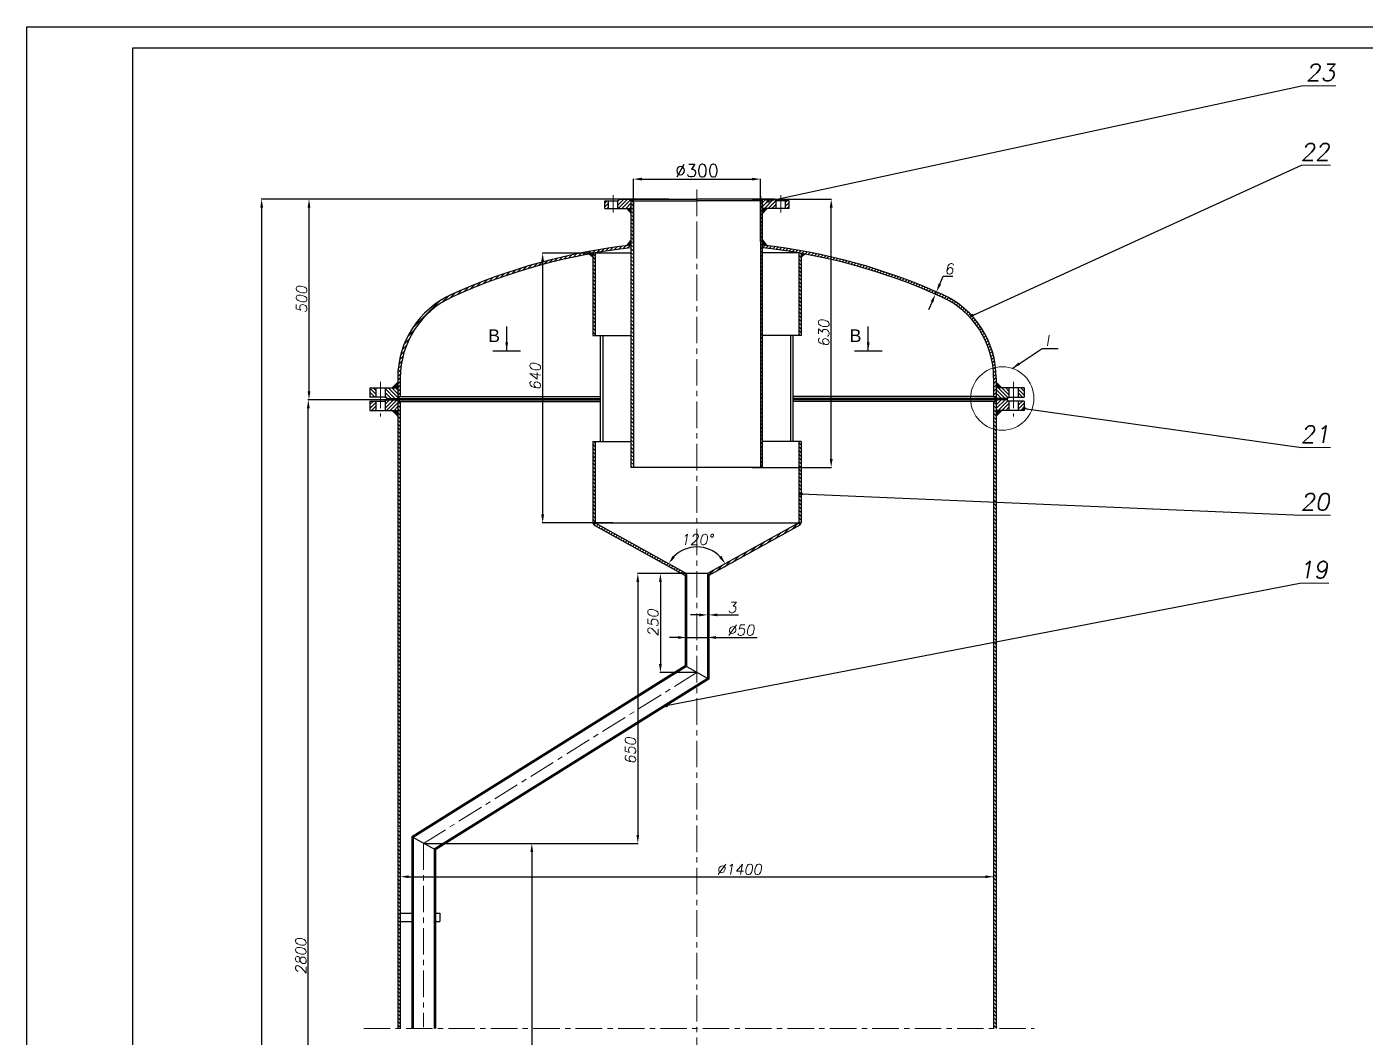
# Model space of a CAD drawing. Header units: inches. Extents: x 41 to 5981, y 0 to 8400.
# Drawn here: x 41 to 3199, y 6017 to 8400 of the extents above; entities that cross this region are included whole.
import ezdxf

# ---------------------------------------------------------------- set-up
doc = ezdxf.new("R2010")
doc.units = ezdxf.units.IN
doc.header["$LTSCALE"] = 50
doc.header["$MEASUREMENT"] = 0
doc.linetypes.add('CENTER', pattern=[2, 1.25, -0.25, 0.25, -0.25])
doc.layers.get('0').update_dxf_attribs({"plot": 0})
for name, color, linetype, lineweight in [('Dam', 2, 'Continuous', 30), ('kthuoc', 3, 'Continuous', 13), ('manh', 4, 'Continuous', 13), ('Tam', 1, 'CENTER', 13)]:
    doc.layers.add(name, color=color, linetype=linetype, lineweight=lineweight)
doc.styles.add('chu2.5', font='txt.shx', dxfattribs={"oblique": 10, "height": 25})
doc.styles.add('text 3mm', font='txt.shx', dxfattribs={"height": 30})
doc.dimstyles.new('kichthuoc2.5', dxfattribs={"dimtxt": 25, "dimasz": 20, "dimexe": 1, "dimexo": 0, "dimgap": 5, "dimtad": 1, "dimtoh": 1, "dimdec": 0, "dimzin": 0, "dimdsep": 46, "dimtxsty": 'chu2.5', "dimcen": 5, "dimclrd": 256, "dimclre": 256, "dimclrt": 256, "dimadec": 0, "dimazin": 0, "dimtfac": 1, "dimtdec": 0, "dimtmove": 0, "dimatfit": 0, "dimfxl": 0, "dimtolj": 1, "dimtzin": 0, "dimarcsym": 0})
doc.dimstyles.new('kt 3mm', dxfattribs={"dimtxt": 30, "dimasz": 20, "dimexe": 1, "dimexo": 0, "dimgap": 5, "dimtad": 1, "dimdec": 0, "dimzin": 0, "dimdsep": 46, "dimtxsty": 'text 3mm', "dimcen": 5, "dimclrd": 256, "dimclre": 256, "dimclrt": 256, "dimadec": 0, "dimazin": 0, "dimtfac": 1, "dimtdec": 0, "dimtmove": 0, "dimatfit": 0, "dimfxl": 0, "dimtolj": 1, "dimtzin": 0, "dimarcsym": 0})
pattern_1 = [(135, (-4141.715, 271.374), (-4.4194174, -4.4194174), [])]
pattern_2 = [(45, (-4141.715, 271.374), (-4.4194174, 4.4194174), [])]
pattern_3 = [(45, (-4141.715, 333.4055), (-4.4194174, 4.4194174), [])]
pattern_4 = [(135, (0, 271.374), (-4.4194174, -4.4194174), [])]

# ---------------------------------------------------------------- blocks, each defined once
blk = doc.blocks.new('*D22')
at = {"layer": 'DEFPOINTS', "color": 0}
for p in [(1597.7, 6959.6), (1647.7, 6959.6), (1647.7, 6959.6)]:
    blk.add_point(p, dxfattribs=at)
at = {"layer": 'kthuoc', "lineweight": -2}
for p, q in [((1577.7, 6959.6), (1557.7, 6959.6)), ((1597.7, 6959.6), (1597.7, 6960.6)), ((1597.7, 6959.6), (1647.7, 6959.6)), ((1647.7, 6959.6), (1647.7, 6960.6)), ((1667.7, 6959.6), (1764.6, 6959.6))]:
    blk.add_line(p, q, dxfattribs=at)
at = {"layer": 'kthuoc'}
for points in [[(1577.7, 6962.9), (1577.7, 6956.3), (1597.7, 6959.6)], [(1667.7, 6962.9), (1667.7, 6956.3), (1647.7, 6959.6)]]:
    blk.add_solid(points, dxfattribs=at)
at = {"layer": 'kthuoc', "insert": (1726.2, 6977.1), "char_height": 25, "attachment_point": 5, "style": 'chu2.5'}
blk.add_mtext('\\A1;%%c50', dxfattribs=at)
blk = doc.blocks.new('*D38')
at = {"layer": 'DEFPOINTS', "color": 0}
for p in [(1647.7, 7012.8), (1650.7, 7012.8), (1650.7, 7012.8)]:
    blk.add_point(p, dxfattribs=at)
at = {"layer": 'kthuoc', "lineweight": -2}
for p, q in [((1627.7, 7012.8), (1607.7, 7012.8)), ((1647.7, 7012.8), (1647.7, 7013.8)), ((1647.7, 7012.8), (1650.7, 7012.8)), ((1650.7, 7012.8), (1650.7, 7013.8)), ((1670.7, 7012.8), (1720.3, 7012.8))]:
    blk.add_line(p, q, dxfattribs=at)
at = {"layer": 'kthuoc'}
for points in [[(1627.7, 7016.1), (1627.7, 7009.4), (1647.7, 7012.8)], [(1670.7, 7016.1), (1670.7, 7009.4), (1650.7, 7012.8)]]:
    blk.add_solid(points, dxfattribs=at)
at = {"layer": 'kthuoc', "insert": (1705.5, 7030.3), "char_height": 25, "attachment_point": 5, "style": 'chu2.5'}
blk.add_mtext('\\A1;3', dxfattribs=at)
blk = doc.blocks.new('*D14')
at = {"layer": 'DEFPOINTS', "color": 0}
for p in [(707.3, 7993.5), (1556.6, 7993.5), (792.5, 7520.3)]:
    blk.add_point(p, dxfattribs=at)
at = {"layer": 'kthuoc', "lineweight": -2}
for p, q in [((1556.6, 7993.5), (706.3, 7993.5)), ((707.3, 7540.3), (707.3, 7973.5)), ((792.5, 7520.3), (706.3, 7520.3))]:
    blk.add_line(p, q, dxfattribs=at)
at = {"layer": 'kthuoc'}
for points in [[(704, 7973.5), (710.6, 7973.5), (707.3, 7993.5)], [(704, 7540.3), (710.6, 7540.3), (707.3, 7520.3)]]:
    blk.add_solid(points, dxfattribs=at)
at = {"layer": 'kthuoc', "insert": (689.8, 7756.9), "char_height": 25, "attachment_point": 5, "rotation": 90, "style": 'chu2.5'}
blk.add_mtext('\\A1;500', dxfattribs=at)
blk = doc.blocks.new('*D13')
at = {"layer": 'DEFPOINTS', "color": 0}
for p in [(705.6, 7520.3), (1269.7, 7520.3), (945.8, 4895.1)]:
    blk.add_point(p, dxfattribs=at)
at = {"layer": 'kthuoc', "lineweight": -2}
for p, q in [((1269.7, 7520.3), (704.6, 7520.3)), ((705.6, 4915.1), (705.6, 7500.3)), ((945.8, 4895.1), (704.6, 4895.1))]:
    blk.add_line(p, q, dxfattribs=at)
at = {"layer": 'kthuoc'}
for points in [[(702.3, 7500.3), (708.9, 7500.3), (705.6, 7520.3)], [(702.3, 4915.1), (708.9, 4915.1), (705.6, 4895.1)]]:
    blk.add_solid(points, dxfattribs=at)
at = {"layer": 'kthuoc', "insert": (688.1, 6207.7), "char_height": 25, "attachment_point": 5, "rotation": 90, "style": 'chu2.5'}
blk.add_mtext('\\A1;2800', dxfattribs=at)
blk = doc.blocks.new('*D11')
at = {"layer": 'DEFPOINTS', "color": 0}
for p in [(1622.7, 7110.6), (1134.6, 6474), (1483.1, 6474)]:
    blk.add_point(p, dxfattribs=at)
at = {"layer": 'kthuoc', "lineweight": -2}
for p, q in [((1622.7, 7110.6), (1482.1, 7110.6)), ((1483.1, 7090.6), (1483.1, 6494)), ((1134.6, 6474), (1484.1, 6474))]:
    blk.add_line(p, q, dxfattribs=at)
at = {"layer": 'kthuoc'}
for points in [[(1479.8, 7090.6), (1486.4, 7090.6), (1483.1, 7110.6)], [(1479.8, 6494), (1486.4, 6494), (1483.1, 6474)]]:
    blk.add_solid(points, dxfattribs=at)
at = {"layer": 'kthuoc', "insert": (1465.6, 6692.4), "char_height": 25, "attachment_point": 5, "rotation": 90, "style": 'chu2.5'}
blk.add_mtext('\\A1;650', dxfattribs=at)
blk = doc.blocks.new('*D36')
at = {"layer": 'DEFPOINTS', "color": 0}
for p in [(1622.7, 7110.6), (1536.4, 6877.1), (1622.7, 6877.1)]:
    blk.add_point(p, dxfattribs=at)
at = {"layer": 'kthuoc', "lineweight": -2}
for p, q in [((1622.7, 7110.6), (1535.4, 7110.6)), ((1536.4, 7090.6), (1536.4, 6897.1)), ((1622.7, 6877.1), (1535.4, 6877.1))]:
    blk.add_line(p, q, dxfattribs=at)
at = {"layer": 'kthuoc'}
for points in [[(1533.1, 7090.6), (1539.8, 7090.6), (1536.4, 7110.6)], [(1533.1, 6897.1), (1539.8, 6897.1), (1536.4, 6877.1)]]:
    blk.add_solid(points, dxfattribs=at)
at = {"layer": 'kthuoc', "insert": (1518.9, 6993.8), "char_height": 25, "attachment_point": 5, "rotation": 90, "style": 'chu2.5'}
blk.add_mtext('\\A1;250', dxfattribs=at)
blk = doc.blocks.new('*D41')
at = {"layer": 'DEFPOINTS', "color": 0}
for p in [(2185.3, 7769.3), (2187.7, 7774.8), (2187.7, 7774.8)]:
    blk.add_point(p, dxfattribs=at)
at = {"layer": 'kthuoc', "lineweight": -2}
for p, q in [((2195.8, 7793.1), (2203.8, 7811.4)), ((2203.8, 7811.4), (2226.2, 7811.4)), ((2185.3, 7769.3), (2187.7, 7774.8)), ((2185.3, 7769.3), (2186.2, 7768.9)), ((2187.7, 7774.8), (2188.6, 7774.4)), ((2177.3, 7751), (2169.2, 7732.7))]:
    blk.add_line(p, q, dxfattribs=at)
at = {"layer": 'kthuoc'}
for points in [[(2174.2, 7752.4), (2180.3, 7749.7), (2185.3, 7769.3)], [(2192.7, 7794.5), (2198.8, 7791.8), (2187.7, 7774.8)]]:
    blk.add_solid(points, dxfattribs=at)
at = {"layer": 'kthuoc', "insert": (2217.5, 7828.9), "char_height": 25, "attachment_point": 5, "style": 'chu2.5'}
blk.add_mtext('\\A1;6', dxfattribs=at)
blk = doc.blocks.new('*D18')
at = {"layer": 'DEFPOINTS', "color": 0}
for p in [(1531.5, 7993.5), (595.6, 603.3), (745.3, 603.3)]:
    blk.add_point(p, dxfattribs=at)
at = {"layer": 'kthuoc', "lineweight": -2}
for p, q in [((1531.5, 7993.5), (594.6, 7993.5)), ((595.6, 7973.5), (595.6, 623.3)), ((745.3, 603.3), (594.6, 603.3))]:
    blk.add_line(p, q, dxfattribs=at)
at = {"layer": 'kthuoc'}
for points in [[(592.3, 7973.5), (599, 7973.5), (595.6, 7993.5)], [(592.3, 623.3), (599, 623.3), (595.6, 603.3)]]:
    blk.add_solid(points, dxfattribs=at)
at = {"layer": 'kthuoc', "insert": (578.1, 4298.4), "char_height": 25, "attachment_point": 5, "rotation": 90, "style": 'chu2.5'}
blk.add_mtext('\\A1;8600', dxfattribs=at)
blk = doc.blocks.new('*D17')
at = {"layer": 'DEFPOINTS', "color": 0}
for p in [(922.7, 6396.9), (2322.7, 6395.3), (2322.7, 6393.5)]:
    blk.add_point(p, dxfattribs=at)
at = {"layer": 'kthuoc', "lineweight": -2}
for p, q in [((922.7, 6396.9), (922.7, 6394.3)), ((942.7, 6395.3), (2302.7, 6395.3)), ((2322.7, 6393.5), (2322.7, 6396.3))]:
    blk.add_line(p, q, dxfattribs=at)
at = {"layer": 'kthuoc'}
for points in [[(942.7, 6398.6), (942.7, 6392), (922.7, 6395.3)], [(2302.7, 6398.6), (2302.7, 6392), (2322.7, 6395.3)]]:
    blk.add_solid(points, dxfattribs=at)
at = {"layer": 'kthuoc', "insert": (1722.3, 6412.8), "char_height": 25, "attachment_point": 5, "style": 'chu2.5'}
blk.add_mtext('\\A1;%%c1400', dxfattribs=at)
blk = doc.blocks.new('*D16')
at = {"layer": 'DEFPOINTS', "color": 0}
for p in [(977.8, 6474), (1178.8, 4649.5), (1233, 4649.5)]:
    blk.add_point(p, dxfattribs=at)
at = {"layer": 'kthuoc', "lineweight": -2}
for p, q in [((977.8, 6474), (1234, 6474)), ((1233, 6454), (1233, 4669.5)), ((1178.8, 4649.5), (1234, 4649.5))]:
    blk.add_line(p, q, dxfattribs=at)
at = {"layer": 'kthuoc'}
for points in [[(1229.7, 6454), (1236.3, 6454), (1233, 6474)], [(1229.7, 4669.5), (1236.3, 4669.5), (1233, 4649.5)]]:
    blk.add_solid(points, dxfattribs=at)
at = {"layer": 'kthuoc', "insert": (1215.5, 5689.2), "char_height": 25, "attachment_point": 5, "rotation": 90, "style": 'chu2.5'}
blk.add_mtext('\\A1;1700', dxfattribs=at)
blk = doc.blocks.new('*D40')
at = {"layer": 'DEFPOINTS', "color": 0}
for p in [(1753.3, 7993.5), (1939.4, 7993.5), (1753.3, 7360.5)]:
    blk.add_point(p, dxfattribs=at)
at = {"layer": 'kthuoc', "lineweight": -2}
for p, q in [((1753.3, 7993.5), (1940.4, 7993.5)), ((1939.4, 7380.5), (1939.4, 7973.5)), ((1753.3, 7360.5), (1940.4, 7360.5))]:
    blk.add_line(p, q, dxfattribs=at)
at = {"layer": 'kthuoc'}
for points in [[(1936.1, 7973.5), (1942.8, 7973.5), (1939.4, 7993.5)], [(1936.1, 7380.5), (1942.8, 7380.5), (1939.4, 7360.5)]]:
    blk.add_solid(points, dxfattribs=at)
at = {"layer": 'kthuoc', "insert": (1921.9, 7677), "char_height": 25, "attachment_point": 5, "rotation": 90, "style": 'chu2.5'}
blk.add_mtext('\\A1;630', dxfattribs=at)
blk = doc.blocks.new('*D39')
at = {"layer": 'DEFPOINTS', "color": 0}
for p in [(1379.7, 7866.1), (1258.6, 7229.7), (1424.2, 7229.7)]:
    blk.add_point(p, dxfattribs=at)
at = {"layer": 'kthuoc', "lineweight": -2}
for p, q in [((1379.7, 7866.1), (1257.6, 7866.1)), ((1258.6, 7846.1), (1258.6, 7249.7)), ((1424.2, 7229.7), (1257.6, 7229.7))]:
    blk.add_line(p, q, dxfattribs=at)
at = {"layer": 'kthuoc'}
for points in [[(1255.2, 7846.1), (1261.9, 7846.1), (1258.6, 7866.1)], [(1255.2, 7249.7), (1261.9, 7249.7), (1258.6, 7229.7)]]:
    blk.add_solid(points, dxfattribs=at)
at = {"layer": 'kthuoc', "insert": (1241.1, 7574.8), "char_height": 25, "attachment_point": 5, "rotation": 90, "style": 'chu2.5'}
blk.add_mtext('\\A1;640', dxfattribs=at)
blk = doc.blocks.new('*D15')
at = {"layer": 'DEFPOINTS', "color": 0}
for p in [(1772.7, 8040.7), (1472.7, 7965.5), (1772.7, 7901.4)]:
    blk.add_point(p, dxfattribs=at)
at = {"layer": 'kthuoc', "lineweight": -2}
for p, q in [((1472.7, 7965.5), (1472.7, 8041.7)), ((1492.7, 8040.7), (1752.7, 8040.7)), ((1772.7, 7901.4), (1772.7, 8041.7))]:
    blk.add_line(p, q, dxfattribs=at)
at = {"layer": 'kthuoc'}
for points in [[(1492.7, 8044), (1492.7, 8037.4), (1472.7, 8040.7)], [(1752.7, 8044), (1752.7, 8037.4), (1772.7, 8040.7)]]:
    blk.add_solid(points, dxfattribs=at)
at = {"layer": 'kthuoc', "insert": (1622.7, 8060.7), "char_height": 30, "attachment_point": 5, "style": 'text 3mm'}
blk.add_mtext('\\A1;%%c300', dxfattribs=at)
blk = doc.blocks.new('*D56')
at = {"layer": 'DEFPOINTS', "color": 0}
for p in [(1382.7, 7229.7), (1862.7, 7229.7), (1649.3, 7168.4), (1597.7, 7110.6), (1647.7, 7110.6)]:
    blk.add_point(p, dxfattribs=at)
at = {"layer": 'kthuoc', "lineweight": -2}
blk.add_arc((1622.7, 7096.7), 76.5, 44.0164, 135.9836, dxfattribs=at)
at = {"layer": 'kthuoc'}
for points in [[(1570.4, 7147.9), (1565, 7151.9), (1555.8, 7133.8)], [(1680.4, 7151.9), (1675, 7147.9), (1689.6, 7133.8)]]:
    blk.add_solid(points, dxfattribs=at)
at = {"layer": 'kthuoc', "insert": (1622.7, 7190.7), "char_height": 25, "attachment_point": 5, "style": 'chu2.5'}
blk.add_mtext('\\A1;120°', dxfattribs=at)

msp = doc.modelspace()

# ---------------------------------------------------------------- hatches: boundary and pattern name
at = {"layer": 'kthuoc'}
h = msp.add_hatch(dxfattribs=at)
h.set_pattern_fill('ANSI31', color=256, scale=50, style=0)
h.set_pattern_definition(pattern_3)
h.paths.add_polyline_path([(1467.7, 7971.5), (1467.7, 7993.5), (1440.2, 7993.5), (1436.2, 7989.5), (1436.2, 7971.5)])
h.paths.add_polyline_path([(1414.2, 7989.5), (1405.2, 7989.5), (1405.2, 7971.5), (1414.2, 7971.5)])
for points in [[(1467.7, 7993.5), (1472.7, 7989.5), (1467.7, 7989.5)], [(1777.7, 7993.5), (1772.7, 7989.5), (1777.7, 7989.5)], [(1455.7, 7971.5), (1467.7, 7959.5), (1467.7, 7971.5)], [(1789.7, 7971.5), (1777.7, 7959.5), (1777.7, 7971.5)], [(1467.7, 7897.9), (1467.7, 7884.8, 0.001501), (1456.8, 7883.5)], [(1467.7, 7897.9), (1467.7, 7884.8, 0.001501), (1456.8, 7883.5)], [(1777.7, 7897.9), (1777.7, 7884.8, -0.001501), (1788.6, 7883.5)], [(1777.7, 7897.9), (1777.7, 7884.8, -0.001501), (1788.6, 7883.5)], [(1376.7, 7865.6, 0.000791), (1368.2, 7864), (1376.7, 7856.8)], [(1868.7, 7865.6, -0.000791), (1877.2, 7864), (1868.7, 7856.8)], [(916.7, 7561.6), (903.4, 7548.3), (916.7, 7548.3)], [(2328.7, 7561.6), (2342, 7548.3), (2328.7, 7548.3)], [(922.7, 7527.8), (916.7, 7527.8), (916.7, 7523.3)], [(922.7, 7515.7), (916.7, 7515.7), (916.7, 7520.3)], [(2322.7, 7527.8), (2328.7, 7527.8), (2328.7, 7523.3)], [(2322.7, 7515.7), (2328.7, 7515.7), (2328.7, 7520.3)], [(916.7, 7481.9), (903.4, 7495.3), (916.7, 7495.3)], [(2328.7, 7481.9), (2342, 7495.3), (2328.7, 7495.3)]]:
    msp.add_hatch(color=256, dxfattribs=at).paths.add_polyline_path(points)
h = msp.add_hatch(dxfattribs=at)
h.set_pattern_fill('ANSI31', color=256, scale=50, style=0)
h.set_pattern_definition(pattern_3)
h.paths.add_polyline_path([(1809.2, 7971.5), (1809.2, 7989.5), (1805.2, 7993.5), (1777.7, 7993.5), (1777.7, 7971.5)])
h.paths.add_polyline_path([(1840.2, 7989.5), (1831.2, 7989.5), (1831.2, 7971.5), (1840.2, 7971.5)])
h = msp.add_hatch(dxfattribs=at)
h.set_pattern_fill('ANSI31', color=256, scale=50, angle=90, style=0)
h.set_pattern_definition(pattern_1)
h.paths.add_polyline_path([(1472.7, 7989.5), (1467.7, 7989.5), (1467.7, 7360.5), (1472.7, 7360.5)])
h = msp.add_hatch(dxfattribs=at)
h.set_pattern_fill('ANSI31', color=256, scale=50, angle=90, style=0)
h.set_pattern_definition(pattern_1)
h.paths.add_polyline_path([(1777.7, 7989.5), (1772.7, 7989.5), (1772.7, 7893.5), (1772.7, 7360.5), (1777.7, 7360.5)])
h = msp.add_hatch(dxfattribs=at)
h.set_pattern_fill('ANSI31', color=256, scale=50, style=0)
h.set_pattern_definition(pattern_2)
h.paths.add_polyline_path([(1467.7, 7878.7), (1467.7, 7884.8, 0.078638), (1043.8, 7768.6, 0.294721), (916.7, 7571.8), (916.7, 7523.3), (922.7, 7523.3), (922.7, 7571.8, -0.294721), (1046.2, 7763.2, -0.078519)])
h = msp.add_hatch(dxfattribs=at)
h.set_pattern_fill('ANSI31', color=256, scale=50, angle=90, style=0)
h.set_pattern_definition(pattern_4)
h.paths.add_polyline_path([(1382.7, 7866.6, 0.001088), (1376.7, 7865.6), (1376.7, 7671.7), (1382.7, 7671.7)])
h = msp.add_hatch(dxfattribs=at)
h.set_pattern_fill('ANSI31', color=256, scale=50, style=0)
h.set_pattern_definition(pattern_2)
h.paths.add_polyline_path([(1777.7, 7884.8), (1777.7, 7878.7, -0.078519), (2199.2, 7763.2, -0.294721), (2322.7, 7571.8), (2322.7, 7523.3), (2328.7, 7523.3), (2328.7, 7571.8, 0.294721), (2201.6, 7768.6, 0.078638)])
h = msp.add_hatch(dxfattribs=at)
h.set_pattern_fill('ANSI31', color=256, scale=50, angle=90, style=0)
h.set_pattern_definition(pattern_1)
h.paths.add_polyline_path([(1868.7, 7865.6, 0.001088), (1862.7, 7866.6), (1862.7, 7671.7), (1868.7, 7671.7)])
h = msp.add_hatch(dxfattribs=at)
h.set_pattern_fill('ANSI31', color=256, scale=50, angle=90, style=0)
h.set_pattern_definition(pattern_1)
h.paths.add_polyline_path([(886.7, 7526.3), (890.7, 7523.3), (916.7, 7523.3), (916.7, 7548.3), (886.7, 7548.3)])
h.paths.add_polyline_path([(850.7, 7526.3), (864.7, 7526.3), (864.7, 7548.3), (850.7, 7548.3)])
h = msp.add_hatch(dxfattribs=at)
h.set_pattern_fill('ANSI31', color=256, scale=50, angle=90, style=0)
h.paths.add_polyline_path([(2358.7, 7526.3), (2354.7, 7523.3), (2328.7, 7523.3), (2328.7, 7548.3), (2358.7, 7548.3)])
h.paths.add_polyline_path([(2394.7, 7526.3), (2380.7, 7526.3), (2380.7, 7548.3), (2394.7, 7548.3)])
h = msp.add_hatch(dxfattribs=at)
h.set_pattern_fill('ANSI31', color=256, scale=50, style=0)
h.set_pattern_definition(pattern_2)
h.paths.add_polyline_path([(886.7, 7495.3), (916.7, 7495.3), (916.7, 7520.3), (890.7, 7520.3), (886.7, 7517.3)])
h.paths.add_polyline_path([(850.7, 7495.3), (864.7, 7495.3), (864.7, 7517.3), (850.7, 7517.3)])
h = msp.add_hatch(dxfattribs=at)
h.set_pattern_fill('ANSI38', color=256, scale=10, style=0)
h.set_pattern_definition([(135, (15074.123, 271.3738), (0.88388348, 0.88388348), []), (45, (15074.123, 271.3738), (2.65165043, 0.88388348), [3.125, -1.875])])
h.paths.add_polyline_path([(890.7, 7523.3), (916.7, 7523.3), (916.7, 7520.3), (890.7, 7520.3)])
h = msp.add_hatch(dxfattribs=at)
h.set_pattern_fill('ANSI31', color=256, scale=50, angle=90, style=0)
h.set_pattern_definition(pattern_1)
h.paths.add_polyline_path([(922.7, 7520.3), (916.7, 7520.3), (916.7, 7060.1), (922.7, 7060.1)])
h = msp.add_hatch(dxfattribs=at)
h.set_pattern_fill('ANSI31', color=256, scale=50, angle=90, style=0)
h.paths.add_polyline_path([(2322.7, 7520.3), (2328.7, 7520.3), (2328.7, 7060.1), (2322.7, 7060.1)])
h = msp.add_hatch(dxfattribs=at)
h.set_pattern_fill('ANSI38', color=256, scale=10, style=0)
h.set_pattern_definition([(45, (-11828.7112, 271.3738), (-0.88388348, 0.88388348), []), (135, (-11828.7112, 271.3738), (-2.65165043, 0.88388348), [3.125, -1.875])])
h.paths.add_polyline_path([(2354.7, 7523.3), (2328.7, 7523.3), (2328.7, 7520.3), (2354.7, 7520.3)])
h = msp.add_hatch(dxfattribs=at)
h.set_pattern_fill('ANSI31', color=256, scale=50, style=0)
h.paths.add_polyline_path([(2358.7, 7495.3), (2328.7, 7495.3), (2328.7, 7520.3), (2354.7, 7520.3), (2358.7, 7517.3)])
h.paths.add_polyline_path([(2394.7, 7495.3), (2380.7, 7495.3), (2380.7, 7517.3), (2394.7, 7517.3)])
h = msp.add_hatch(dxfattribs=at)
h.set_pattern_fill('ANSI31', color=256, scale=50, angle=90, style=0)
h.set_pattern_definition(pattern_4)
h.paths.add_polyline_path([(1382.7, 7421.7), (1376.7, 7421.7), (1376.7, 7229.7), (1382.7, 7229.7)])
h = msp.add_hatch(dxfattribs=at)
h.set_pattern_fill('ANSI31', color=256, scale=50, angle=90, style=0)
h.set_pattern_definition(pattern_1)
h.paths.add_polyline_path([(1868.7, 7421.7), (1862.7, 7421.7), (1862.7, 7229.7), (1865.6, 7224.5), (1868.7, 7229.7)])
h = msp.add_hatch(dxfattribs=at)
h.set_pattern_fill('ANSI31', color=256, scale=50, style=0)
h.set_pattern_definition(pattern_2)
h.paths.add_polyline_path([(1382.7, 7229.7), (1379.8, 7224.5), (1594.7, 7105.4), (1597.7, 7110.6)])
h.paths.add_polyline_path([(1865.6, 7224.5), (1862.7, 7229.7), (1647.7, 7110.6), (1650.7, 7105.4)])
h = msp.add_hatch(dxfattribs=at)
h.set_pattern_fill('ANSI31', color=256, scale=50, angle=90, style=0)
h.set_pattern_definition(pattern_1)
h.paths.add_polyline_path([(922.7, 7060.1), (916.7, 7060.1), (916.7, 6509.3), (922.7, 6509.3)])
h = msp.add_hatch(dxfattribs=at)
h.set_pattern_fill('ANSI31', color=256, scale=50, angle=90, style=0)
h.paths.add_polyline_path([(2322.7, 7060.1), (2328.7, 7060.1), (2328.7, 6509.3), (2322.7, 6509.3)])
h = msp.add_hatch(dxfattribs=at)
h.set_pattern_fill('ANSI31', color=256, scale=50, angle=90, style=0)
h.set_pattern_definition(pattern_4)
h.paths.add_polyline_path([(922.7, 6509.8), (916.7, 6509.8), (916.7, 6189.4), (922.7, 6189.4)])
h = msp.add_hatch(dxfattribs=at)
h.set_pattern_fill('ANSI31', color=256, scale=50, angle=90, style=0)
h.paths.add_polyline_path([(2322.7, 6240.8), (2328.7, 6241.7), (2328.7, 6510.1), (2322.7, 6510.4)])
h = msp.add_hatch(dxfattribs=at)
h.set_pattern_fill('ANSI31', color=256, scale=50, angle=90, style=0)
h.set_pattern_definition(pattern_4)
h.paths.add_polyline_path([(2328.7, 6238.9), (2322.7, 6238.9), (2322.7, 6223.4), (2322.7, 6037.2), (2328.7, 6037.2)])
h = msp.add_hatch(dxfattribs=at)
h.set_pattern_fill('ANSI31', color=256, scale=50, angle=90, style=0)
h.set_pattern_definition(pattern_4)
h.paths.add_polyline_path([(922.7, 6189.4), (916.7, 6189.4), (916.7, 6037.2), (922.7, 6037.2)])

# ---------------------------------------------------------------- linework, layer by layer
msp.add_lwpolyline([(41.4, 0), (41.4, 8400), (5981.4, 8400), (5981.4, 0), (41.4, 0)], close=True)
at = {"layer": 'Dam'}
for p, q in [((291.4, 8350), (5931.4, 8350)), ((291.4, 50), (291.4, 8350)), ((1436.2, 7989.5), (1440.2, 7993.5)), ((1440.2, 7993.5), (1622.7, 7993.5)), ((1467.7, 7360.5), (1467.7, 7993.5)), ((1467.7, 7993.5), (1472.7, 7989.5)), ((1805.2, 7993.5), (1622.7, 7993.5)), ((1772.7, 8000.5), (1772.7, 7360.5)), ((1777.7, 7993.5), (1772.7, 7989.5)), ((1777.7, 7360.5), (1777.7, 7993.5)), ((1809.2, 7989.5), (1805.2, 7993.5)), ((1405.2, 7971.5), (1405.2, 7989.5)), ((1405.2, 7989.5), (1436.2, 7989.5)), ((1405.2, 7971.5), (1467.7, 7971.5)), ((1414.2, 7971.5), (1414.2, 7989.5)), ((1436.2, 7971.5), (1436.2, 7989.5)), ((1457.2, 7971.5), (1467.7, 7959.5)), ((1467.7, 7989.5), (1622.7, 7989.5)), ((1472.7, 7893.5), (1472.7, 7989.5)), ((1472.7, 7989.5), (1472.7, 7360.5)), ((1777.7, 7989.5), (1622.7, 7989.5)), ((1772.7, 7893.5), (1772.7, 7989.5)), ((1788.2, 7971.5), (1777.7, 7959.5)), ((1840.2, 7971.5), (1777.7, 7971.5)), ((1840.2, 7989.5), (1809.2, 7989.5)), ((1809.2, 7971.5), (1809.2, 7989.5)), ((1831.2, 7971.5), (1831.2, 7989.5)), ((1840.2, 7971.5), (1840.2, 7989.5)), ((1376.7, 7865.6), (1376.7, 7671.7)), ((1382.7, 7866.6), (1382.7, 7671.7)), ((1382.7, 7866.6), (1467.7, 7866.6)), ((1862.7, 7866.6), (1777.7, 7866.6)), ((1862.7, 7866.6), (1862.7, 7671.7)), ((1868.7, 7865.6), (1868.7, 7671.7)), ((1376.7, 7671.7), (1467.7, 7671.7)), ((1395.4, 7421.7), (1395.4, 7671.7)), ((1401, 7421.7), (1401, 7671.7)), ((1868.7, 7671.7), (1777.7, 7671.7)), ((1844.4, 7421.7), (1844.4, 7671.7)), ((1850, 7421.7), (1850, 7671.7)), ((1141.1, 7635.8), (1206.4, 7635.8)), ((1994.1, 7635.8), (2059.3, 7635.8)), ((850.7, 7548.3), (850.7, 7526.3)), ((850.7, 7548.3), (916.7, 7548.3)), ((864.7, 7548.3), (864.7, 7526.3)), ((886.7, 7548.3), (886.7, 7526.3)), ((916.7, 7571.8), (916.7, 6037.2)), ((922.7, 7571.8), (922.7, 7527.8)), ((2322.7, 7571.8), (2322.7, 7527.8)), ((2328.7, 7571.8), (2328.7, 6224.2)), ((2394.7, 7548.3), (2328.7, 7548.3)), ((2358.7, 7548.3), (2358.7, 7526.3)), ((2380.7, 7548.3), (2380.7, 7526.3)), ((2394.7, 7548.3), (2394.7, 7526.3)), ((886.7, 7526.3), (850.7, 7526.3)), ((850.7, 7517.3), (886.7, 7517.3)), ((850.7, 7517.3), (850.7, 7495.3)), ((864.7, 7517.3), (864.7, 7495.3)), ((890.7, 7523.3), (886.7, 7526.3)), ((890.7, 7520.3), (886.7, 7517.3)), ((886.7, 7517.3), (886.7, 7495.3)), ((890.7, 7523.3), (1395.4, 7523.3)), ((890.7, 7523.3), (890.7, 7520.3)), ((890.7, 7520.3), (1395.4, 7520.3)), ((922.7, 7527.8), (1395.4, 7527.8)), ((2322.7, 7527.8), (1850, 7527.8)), ((2354.7, 7523.3), (1850, 7523.3)), ((2354.7, 7520.3), (1850, 7520.3)), ((2354.7, 7523.3), (2358.7, 7526.3)), ((2354.7, 7523.3), (2354.7, 7520.3)), ((2354.7, 7520.3), (2358.7, 7517.3)), ((2358.7, 7526.3), (2394.7, 7526.3)), ((2394.7, 7517.3), (2358.7, 7517.3)), ((2358.7, 7517.3), (2358.7, 7495.3)), ((2380.7, 7517.3), (2380.7, 7495.3)), ((2394.7, 7517.3), (2394.7, 7495.3)), ((850.7, 7495.3), (916.7, 7495.3)), ((922.7, 7515.8), (922.7, 6037.2)), ((922.7, 7515.8), (1395.4, 7515.8)), ((2322.7, 7515.8), (1850, 7515.8)), ((2322.7, 7515.8), (2322.7, 6223.4)), ((2322.7, 7515.8), (2322.7, 6223.4)), ((2394.7, 7495.3), (2328.7, 7495.3)), ((1376.7, 7421.7), (1467.7, 7421.7)), ((1376.7, 7421.7), (1376.7, 7229.7)), ((1382.7, 7421.7), (1382.7, 7229.7)), ((1868.7, 7421.7), (1777.7, 7421.7)), ((1862.7, 7421.7), (1862.7, 7229.7)), ((1868.7, 7421.7), (1868.7, 7229.7)), ((1777.7, 7360.5), (1467.7, 7360.5)), ((1376.7, 7229.7), (1868.7, 7229.7)), ((1379.8, 7224.5), (1376.7, 7229.7)), ((1379.8, 7224.5), (1382.7, 7229.7)), ((1379.8, 7224.5), (1594.7, 7105.4)), ((1382.7, 7229.7), (1597.7, 7110.6)), ((1862.7, 7229.7), (1647.7, 7110.6)), ((1865.6, 7224.5), (1650.7, 7105.4)), ((1865.6, 7224.5), (1862.7, 7229.7)), ((1865.6, 7224.5), (1868.7, 7229.7)), ((1594.7, 7105.4), (1597.7, 7110.6)), ((1597.7, 7110.6), (1597.7, 6890.9)), ((1647.7, 7110.6), (1597.7, 7110.6)), ((1647.7, 7110.6), (1647.7, 6863.2)), ((1650.7, 7105.4), (1647.7, 7110.6)), ((1594.7, 7105.4), (1594.7, 6892.6)), ((1650.7, 7105.4), (1650.7, 6861.6)), ((1594.7, 6892.6), (949.8, 6489.5)), ((1597.7, 6890.9), (952.8, 6487.8)), ((1650.7, 6861.6), (1594.7, 6892.6)), ((1647.7, 6863.2), (1002.8, 6460.1)), ((1650.7, 6861.6), (1005.8, 6458.4)), ((1005.8, 6458.4), (949.8, 6489.5)), ((949.8, 6489.5), (949.8, 6219.7)), ((952.8, 6487.8), (952.8, 6219.3)), ((1002.8, 6460.1), (1002.8, 6212.5)), ((1005.8, 6458.4), (1005.8, 6212.1)), ((922.7, 6309.6), (949.8, 6309.6)), ((922.7, 6289.6), (949.8, 6289.6)), ((1005.8, 6309.6), (1015.9, 6309.6)), ((1005.8, 6289.6), (1015.9, 6289.6)), ((1015.9, 6309.6), (1015.9, 6289.6)), ((2322.7, 6238.9), (2322.7, 6037.2)), ((2328.7, 6238.9), (2328.7, 6037.2)), ((949.8, 6219.7), (949.8, 6036.9)), ((952.8, 6219.3), (952.8, 6037.3)), ((1002.8, 6212.5), (1002.8, 6037.2)), ((1005.8, 6212.1), (1005.8, 6037.2)), ((2322.7, 6179.3), (2322.7, 6037.2))]:
    msp.add_line(p, q, dxfattribs=at)
for centre, radius, start, end in [((1622.7, 6487.3), 1406.1, 96.329, 114.3146), ((1622.7, 6487.3), 1400.1, 96.3562, 114.3146), ((1622.7, 6487.3), 1406.1, 65.6854, 83.671), ((1622.7, 6487.3), 1400.1, 65.6854, 83.6438), ((1132.7, 7571.8), 216, 114.3146, 180), ((1132.7, 7571.8), 210, 114.3146, 180), ((2112.7, 7571.8), 210, 0, 65.6854), ((2112.7, 7571.8), 216, 0, 65.6854)]:
    msp.add_arc(centre, radius, start, end, dxfattribs=at)
at = {"layer": 'kthuoc'}
for p, q in [((3049, 8260.6), (3129.9, 8260.6)), ((3049, 8073.3), (3117.2, 8073.3)), ((1467.7, 7897.9), (1456.8, 7883.5)), ((1467.7, 7897.9), (1456.8, 7883.5)), ((1777.7, 7897.9), (1788.6, 7883.5)), ((1777.7, 7897.9), (1788.6, 7883.5)), ((1376.7, 7856.8), (1368.2, 7864)), ((1868.7, 7856.8), (1877.2, 7864)), ((903.4, 7548.3), (916.7, 7561.6)), ((2342, 7548.3), (2328.7, 7561.6)), ((916.7, 7523.3), (922.7, 7527.8)), ((922.7, 7527.8), (916.7, 7527.8)), ((916.7, 7520.3), (922.7, 7515.7)), ((2322.7, 7527.8), (2328.7, 7527.8)), ((2328.7, 7523.3), (2322.7, 7527.8)), ((2328.7, 7520.3), (2322.7, 7515.7)), ((903.4, 7495.3), (916.7, 7481.9)), ((922.7, 7515.7), (916.7, 7515.7)), ((2322.7, 7515.7), (2328.7, 7515.7)), ((2342, 7495.3), (2328.7, 7481.9)), ((3049, 7407.3), (3117.2, 7407.3)), ((3049, 7247.9), (3117.2, 7247.9)), ((3045.4, 7087.9), (3113.6, 7087.9))]:
    msp.add_line(p, q, dxfattribs=at)
msp.add_circle((2343, 7523.3), 74.8, dxfattribs=at)
at = {"layer": 'manh'}
for p, q in [((1173.8, 7635.8), (1173.8, 7692.8)), ((2026.7, 7635.8), (2026.7, 7692.8))]:
    msp.add_line(p, q, dxfattribs=at)
at = {"layer": 'Tam'}
for p, q in [((1425.2, 7961.8), (1425.2, 8002.5)), ((1425.2, 7962.8), (1425.2, 7998.6)), ((1622.7, 8016.1), (1622.7, 5460.1)), ((1622.7, 7878.3), (1622.7, 8007.2)), ((1820.2, 7961.8), (1820.2, 8002.5)), ((1820.2, 7962.8), (1820.2, 7998.6)), ((875.7, 7562.9), (875.7, 7480.8)), ((2369.7, 7562.9), (2369.7, 7480.8)), ((1622.7, 6877.1), (977.8, 6474)), ((977.8, 6474), (977.8, 6040.7)), ((836.4, 6037.2), (2418.2, 6037.2))]:
    msp.add_line(p, q, dxfattribs=at)

# ---------------------------------------------------------------- texts
at = {"layer": 'kthuoc', "insert": (2445.3, 7672.3), "char_height": 25, "attachment_point": 1, "style": 'chu2.5'}
msp.add_mtext('\\A1;I', dxfattribs=at)
at = {"layer": 'manh', "char_height": 40, "attachment_point": 9, "style": 'chu2.5'}
for s, insert in [('23', (3128.2, 8272.2)), ('22', (3115.5, 8084.9)), ('21', (3115.5, 7419)), ('20', (3115.5, 7259.5)), ('19', (3111.9, 7099.5))]:
    msp.add_mtext(s, dxfattribs=dict(at, insert=insert))
at = {"layer": 'manh', "char_height": 30, "width": 272.762, "attachment_point": 4}
for insert in [(1129.9, 7671.3), (1982.8, 7671.3)]:
    msp.add_mtext('{\\f.VnArial|b0|i0|c0|p34;B}', dxfattribs=dict(at, insert=insert))

# ---------------------------------------------------------------- dimensions: what is measured, and where the dimension line sits
at = {"layer": 'kthuoc'}
for base, p1, p2, angle, text, dimstyle, picture, middle in [((1772.7, 8040.7), (1472.7, 7965.5), (1772.7, 7901.4), 180, '%%c<>', 'kt 3mm', '*D15', (1622.7, 8060.7)), ((595.6, 603.3), (1531.5, 7993.5), (745.3, 603.3), 90, '8600', 'kichthuoc2.5', '*D18', (578.1, 4298.4)), ((707.3, 7993.5), (792.5, 7520.3), (1556.6, 7993.5), 90, '500', 'kichthuoc2.5', '*D14', (689.8, 7756.9)), ((1939.4, 7993.5), (1753.3, 7360.5), (1753.3, 7993.5), 90, '630', 'kichthuoc2.5', '*D40', (1921.9, 7677)), ((705.6, 7520.3), (945.8, 4895.1), (1269.7, 7520.3), 90, '2800', 'kichthuoc2.5', '*D13', (688.1, 6207.7)), ((1536.4, 6877.1), (1622.7, 7110.6), (1622.7, 6877.1), 90, '250', 'kichthuoc2.5', '*D36', (1518.9, 6993.8))]:
    dim = msp.add_linear_dim(base=base, p1=p1, p2=p2, angle=angle, text=text, dimstyle=dimstyle, dxfattribs=at)
    dim.commit()
    dim.dimension.update_dxf_attribs({"geometry": picture, "text_midpoint": middle})
for base, p1, p2, text, picture, middle in [((1258.6, 7229.7), (1379.7, 7866.1), (1424.2, 7229.7), '640', '*D39', (1258.6, 7574.8)), ((1483.1, 6474), (1622.7, 7110.6), (1134.6, 6474), '650', '*D11', (1483.1, 6692.4)), ((1233, 4649.5), (977.8, 6474), (1178.8, 4649.5), '1700', '*D16', (1233, 5689.2))]:
    dim = msp.add_linear_dim(base=base, p1=p1, p2=p2, angle=90, text=text, dimstyle='kichthuoc2.5', dxfattribs=at)
    dim.commit()
    dim.dimension.update_dxf_attribs({"geometry": picture, "text_midpoint": middle, "dimtype": 160})
dim = msp.add_aligned_dim(p1=(2185.3, 7769.3), p2=(2187.7, 7774.8), distance=0, dimstyle='kichthuoc2.5', dxfattribs=at)
dim.commit()
dim.dimension.update_dxf_attribs({"geometry": '*D41', "text_midpoint": (2217.5, 7828.9)})
dim = msp.add_angular_dim_2l(base=(1649.3, 7168.4), line1=((1862.7, 7229.7), (1647.7, 7110.6)), line2=((1382.7, 7229.7), (1597.7, 7110.6)), text='120°', dimstyle='kichthuoc2.5', dxfattribs=at)
dim.commit()
dim.dimension.update_dxf_attribs({"geometry": '*D56', "text_midpoint": (1622.7, 7190.7)})
dim = msp.add_linear_dim(base=(1650.7, 7012.8), p1=(1647.7, 7012.8), p2=(1650.7, 7012.8), angle=180, dimstyle='kichthuoc2.5', dxfattribs=at)
dim.commit()
dim.dimension.update_dxf_attribs({"geometry": '*D38', "text_midpoint": (1705.5, 7030.3)})
dim = msp.add_linear_dim(base=(1647.7, 6959.6), p1=(1597.7, 6959.6), p2=(1647.7, 6959.6), text='%%c<>', dimstyle='kichthuoc2.5', dxfattribs=at)
dim.commit()
dim.dimension.update_dxf_attribs({"geometry": '*D22', "text_midpoint": (1726.2, 6977.1)})
dim = msp.add_linear_dim(base=(2322.7, 6395.3), p1=(922.7, 6396.9), p2=(2322.7, 6393.5), text='%%c<>', dimstyle='kichthuoc2.5', dxfattribs=at)
dim.commit()
dim.dimension.update_dxf_attribs({"geometry": '*D17', "text_midpoint": (1722.3, 6395.3), "dimtype": 160})

# ---------------------------------------------------------------- leaders
for points in [[(1790.1, 7988.8), (3049, 8260.6)], [(2271.2, 7718.5), (3049, 8073.3)], [(2394.7, 7500), (3049, 7407.3)], [(1868.7, 7298.2), (3049, 7247.9)], [(1550.4, 6798.9), (3045.4, 7087.9)]]:
    msp.add_leader(points, dimstyle='kichthuoc2.5', override={"dimasz": 8, "dimtad": 0, "dimldrblk": 'Dot'}, dxfattribs=at)
at = {"layer": 'kthuoc', "annotation_type": 0, "has_hookline": 1, "hookline_direction": 0, "text_width": 12.7}
msp.add_leader([(2366.5, 7594.3), (2437.1, 7641.3), (2457.1, 7641.3)], dimstyle='kichthuoc2.5', dxfattribs=at)
at = {"layer": 'manh'}
for points in [[(1173.8, 7635.8), (1173.8, 7692.8)], [(2026.7, 7635.8), (2026.7, 7692.8)]]:
    msp.add_leader(points, dimstyle='kichthuoc2.5', override={"dimgap": 5, "dimtad": 0}, dxfattribs=at)

doc.saveas('drawing.dxf')
